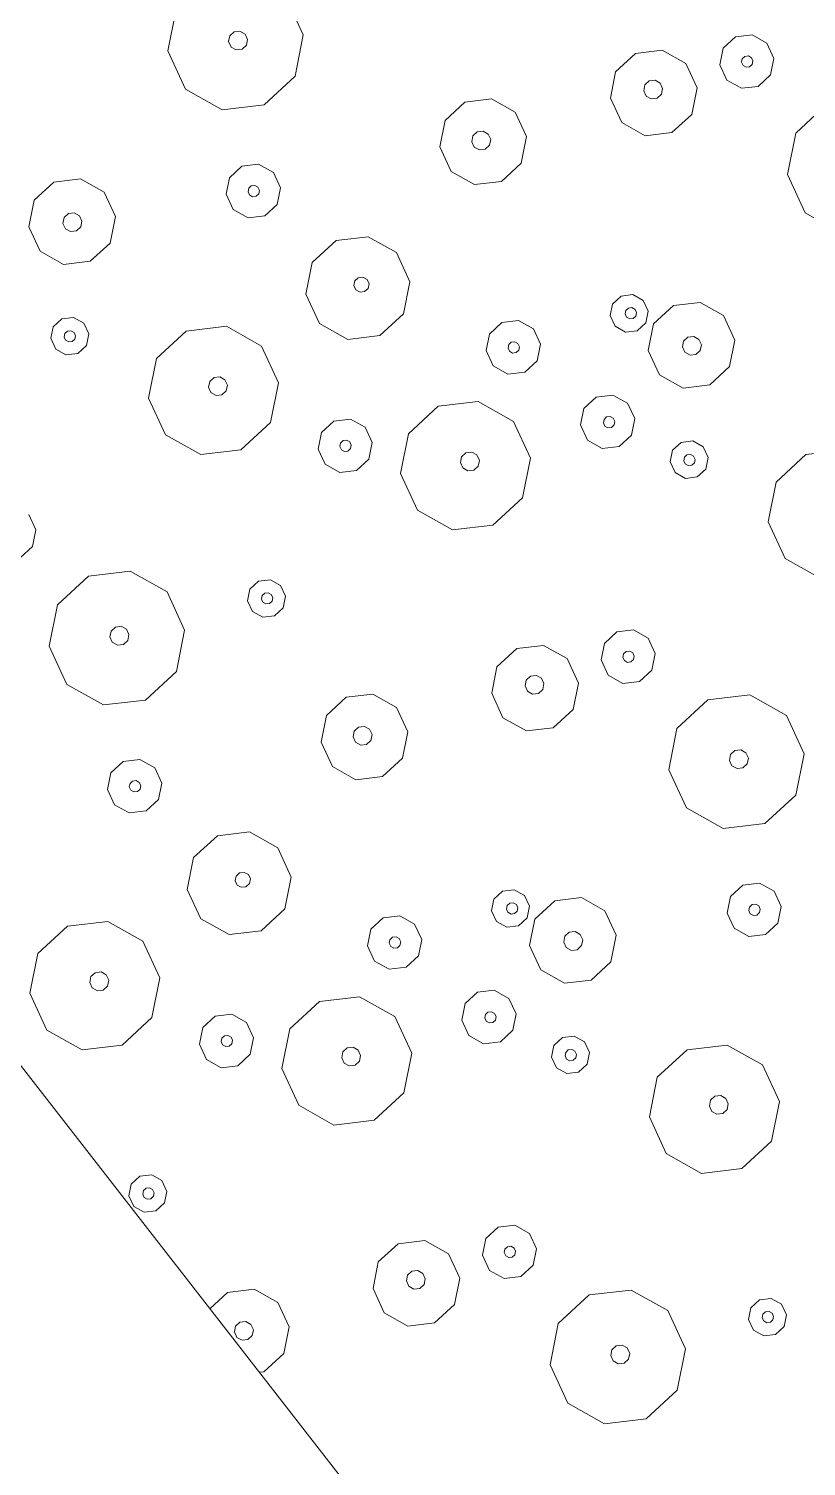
# Model space of a CAD drawing. Header units: metres. Extents: x -2858 to 512, y -1995 to 1252.
# Drawn here: x -588.022 to -585.741, y 437.07 to 441.287 of the extents above; entities that cross this region are included whole.
import ezdxf
from ezdxf.lldxf.tags import DXFTag

# ---------------------------------------------------------------- set-up
doc = ezdxf.new("R2010")
doc.units = ezdxf.units.M
doc.layers.add('Calque commun', color=7, linetype='Continuous')
doc.layers.add('Calque11', color=7, linetype='Continuous')
tags = doc.linetypes.add('HIDDENX2', pattern=[0.75, 0.5, -0.25]).pattern_tags.tags
tags[6:7] = [DXFTag(74, 4), DXFTag(75, 0), DXFTag(340, '0'), DXFTag(46, 1.0), DXFTag(50, 0.0), DXFTag(44, 0.0), DXFTag(45, 0.0)]
tags[4:5] = [DXFTag(74, 4), DXFTag(75, 0), DXFTag(340, '0'), DXFTag(46, 1.0), DXFTag(50, 0.0), DXFTag(44, 0.0), DXFTag(45, 0.0)]

# ---------------------------------------------------------------- blocks, each defined once
blk = doc.blocks.new('geometrebondepartleger')
at = {"layer": 'Calque11', "color": 7, "linetype": 'Continuous', "lineweight": 9}
blk.add_line((150.3457, 147.4392, 79), (130.1803, 35.9078, 79), dxfattribs=at)
blk = doc.blocks.new('pattern')
at = {"layer": 'Calque commun', "color": 54, "linetype": 'Continuous', "lineweight": 9}
for p, q in [((59.234, 28.1098), (59.2478, 28.1416)), ((59.2478, 28.1416), (59.2776, 28.1592)), ((59.2776, 28.1592), (59.312, 28.1559)), ((59.312, 28.1559), (59.338, 28.133)), ((59.338, 28.133), (59.3455, 28.0992)), ((59.2415, 28.076), (59.234, 28.1098)), ((59.2718, 28.107), (59.2759, 28.1165)), ((59.274, 28.0968), (59.2718, 28.107)), ((59.2818, 28.0899), (59.274, 28.0968)), ((59.2759, 28.1165), (59.2848, 28.1218)), ((59.2922, 28.089), (59.2818, 28.0899)), ((59.2848, 28.1218), (59.2952, 28.1208)), ((59.3011, 28.0942), (59.2922, 28.089)), ((59.2952, 28.1208), (59.303, 28.1139)), ((59.3052, 28.1038), (59.3011, 28.0942)), ((59.303, 28.1139), (59.3052, 28.1038)), ((59.3455, 28.0992), (59.3317, 28.0674)), ((59.2675, 28.0531), (59.2415, 28.076)), ((59.3019, 28.0498), (59.2675, 28.0531)), ((59.3317, 28.0674), (59.3019, 28.0498)), ((59.5195, 27.9872), (59.6259, 28.0501)), ((59.6259, 28.0501), (59.749, 28.0383)), ((59.749, 28.0383), (59.8416, 27.9565)), ((59.4703, 27.8738), (59.5195, 27.9872)), ((59.8416, 27.9565), (59.8685, 27.8359)), ((59.6384, 27.874), (59.6533, 27.8827)), ((59.6533, 27.8827), (59.6705, 27.8811)), ((59.6705, 27.8811), (59.6835, 27.8697)), ((59.4972, 27.7532), (59.4703, 27.8738)), ((59.6315, 27.8581), (59.6384, 27.874)), ((59.6353, 27.8412), (59.6315, 27.8581)), ((59.6483, 27.8297), (59.6353, 27.8412)), ((59.6804, 27.8369), (59.6655, 27.8281)), ((59.6873, 27.8528), (59.6804, 27.8369)), ((59.6835, 27.8697), (59.6873, 27.8528)), ((59.8685, 27.8359), (59.8193, 27.7225)), ((59.6655, 27.8281), (59.6483, 27.8297)), ((58.795, 27.7086), (58.8972, 27.7689)), ((58.8972, 27.7689), (59.0153, 27.7576)), ((59.0153, 27.7576), (59.1043, 27.6791)), ((59.5898, 27.6713), (59.4972, 27.7532)), ((58.7478, 27.5997), (58.795, 27.7086)), ((59.8193, 27.7225), (59.7129, 27.6596)), ((59.1043, 27.6791), (59.1301, 27.5633)), ((59.7129, 27.6596), (59.5898, 27.6713)), ((58.7736, 27.4839), (58.7478, 27.5997)), ((58.8931, 27.5855), (58.9, 27.6014)), ((58.8968, 27.5686), (58.8931, 27.5855)), ((58.9, 27.6014), (58.9149, 27.6102)), ((58.9149, 27.6102), (58.9321, 27.6085)), ((58.9321, 27.6085), (58.9451, 27.5971)), ((58.9451, 27.5971), (58.9488, 27.5802)), ((58.9098, 27.5571), (58.8968, 27.5686)), ((58.927, 27.5555), (58.9098, 27.5571)), ((58.9419, 27.5643), (58.927, 27.5555)), ((58.9488, 27.5802), (58.9419, 27.5643)), ((59.1301, 27.5633), (59.0828, 27.4544)), ((58.8625, 27.4053), (58.7736, 27.4839)), ((59.5722, 27.4203), (59.5919, 27.4657)), ((59.5919, 27.4657), (59.6344, 27.4908)), ((59.6344, 27.4908), (59.6837, 27.4861)), ((59.6837, 27.4861), (59.7207, 27.4534)), ((59.0828, 27.4544), (58.9807, 27.3941)), ((59.5829, 27.372), (59.5722, 27.4203)), ((59.6344, 27.4152), (59.6385, 27.4247)), ((59.6367, 27.405), (59.6344, 27.4152)), ((59.6385, 27.4247), (59.6475, 27.43)), ((59.6475, 27.43), (59.6578, 27.429)), ((59.6578, 27.429), (59.6656, 27.4221)), ((59.6656, 27.4221), (59.6678, 27.412)), ((59.7207, 27.4534), (59.7315, 27.4051)), ((58.9807, 27.3941), (58.8625, 27.4053)), ((59.62, 27.3393), (59.5829, 27.372)), ((59.6444, 27.3982), (59.6367, 27.405)), ((59.6548, 27.3972), (59.6444, 27.3982)), ((59.6637, 27.4025), (59.6548, 27.3972)), ((59.6678, 27.412), (59.6637, 27.4025)), ((59.7315, 27.4051), (59.7118, 27.3597)), ((59.8069, 27.3553), (59.875, 27.3955)), ((59.875, 27.3955), (59.9538, 27.388)), ((59.9538, 27.388), (60.0131, 27.3356)), ((58.3457, 27.2858), (58.3653, 27.3312)), ((58.3653, 27.3312), (58.4079, 27.3563)), ((58.4079, 27.3563), (58.4571, 27.3516)), ((58.4571, 27.3516), (58.4942, 27.3189)), ((59.6692, 27.3346), (59.62, 27.3393)), ((59.7118, 27.3597), (59.6692, 27.3346)), ((59.7755, 27.2827), (59.8069, 27.3553)), ((60.0131, 27.3356), (60.0303, 27.2584)), ((58.4079, 27.2807), (58.412, 27.2902)), ((58.412, 27.2902), (58.4209, 27.2955)), ((58.4209, 27.2955), (58.4313, 27.2945)), ((58.4313, 27.2945), (58.4391, 27.2877)), ((58.4391, 27.2877), (58.4413, 27.2775)), ((58.4942, 27.3189), (58.5049, 27.2707)), ((59.8753, 27.2812), (59.8902, 27.29)), ((59.8902, 27.29), (59.9075, 27.2884)), ((59.9075, 27.2884), (59.9204, 27.2769)), ((58.3564, 27.2376), (58.3457, 27.2858)), ((58.4101, 27.2706), (58.4079, 27.2807)), ((58.4179, 27.2637), (58.4101, 27.2706)), ((58.4282, 27.2627), (58.4179, 27.2637)), ((58.4372, 27.268), (58.4282, 27.2627)), ((58.4413, 27.2775), (58.4372, 27.268)), ((58.5049, 27.2707), (58.4853, 27.2253)), ((59.7926, 27.2055), (59.7755, 27.2827)), ((59.8684, 27.2653), (59.8753, 27.2812)), ((59.8722, 27.2485), (59.8684, 27.2653)), ((59.8852, 27.237), (59.8722, 27.2485)), ((59.9242, 27.26), (59.9173, 27.2442)), ((59.9204, 27.2769), (59.9242, 27.26)), ((60.0303, 27.2584), (59.9988, 27.1858)), ((58.3935, 27.2049), (58.3564, 27.2376)), ((58.4427, 27.2002), (58.3935, 27.2049)), ((58.4853, 27.2253), (58.4427, 27.2002)), ((59.0597, 27.1976), (59.0895, 27.2152)), ((59.0895, 27.2152), (59.1239, 27.2119)), ((59.1239, 27.2119), (59.1499, 27.189)), ((59.852, 27.1531), (59.7926, 27.2055)), ((59.9024, 27.2354), (59.8852, 27.237)), ((59.9173, 27.2442), (59.9024, 27.2354)), ((59.0459, 27.1659), (59.0597, 27.1976)), ((59.0534, 27.1321), (59.0459, 27.1659)), ((59.0853, 27.1631), (59.0895, 27.1727)), ((59.0876, 27.153), (59.0853, 27.1631)), ((59.0895, 27.1727), (59.0984, 27.1779)), ((59.0984, 27.1779), (59.1087, 27.1769)), ((59.1087, 27.1769), (59.1165, 27.1701)), ((59.1188, 27.1599), (59.1146, 27.1504)), ((59.1165, 27.1701), (59.1188, 27.1599)), ((59.1499, 27.189), (59.1574, 27.1553)), ((59.9988, 27.1858), (59.9307, 27.1456)), ((57.9863, 27.082), (58.0927, 27.1449)), ((58.0927, 27.1449), (58.2158, 27.1331)), ((58.2158, 27.1331), (58.3084, 27.0513)), ((59.0793, 27.1092), (59.0534, 27.1321)), ((59.0954, 27.1461), (59.0876, 27.153)), ((59.1057, 27.1451), (59.0954, 27.1461)), ((59.1146, 27.1504), (59.1057, 27.1451)), ((59.1436, 27.1235), (59.1138, 27.1059)), ((59.1574, 27.1553), (59.1436, 27.1235)), ((59.9307, 27.1456), (59.852, 27.1531)), ((60.2475, 27.0777), (60.3156, 27.1179)), ((60.3156, 27.1179), (60.3944, 27.1104)), ((57.9371, 26.9686), (57.9863, 27.082)), ((59.1138, 27.1059), (59.0793, 27.1092)), ((60.216, 27.0051), (60.2475, 27.0777)), ((60.3944, 27.1104), (60.4044, 27.1015)), ((58.3084, 27.0513), (58.3353, 26.9307)), ((58.7509, 27.0266), (58.819, 27.0668)), ((58.819, 27.0668), (58.8978, 27.0593)), ((58.8978, 27.0593), (58.9571, 27.0069)), ((58.7195, 26.954), (58.7509, 27.0266)), ((58.9571, 27.0069), (58.9743, 26.9297)), ((60.2332, 26.9279), (60.216, 27.0051)), ((60.3164, 26.9893), (60.3233, 27.0052)), ((60.3233, 27.0052), (60.3382, 27.014)), ((60.3382, 27.014), (60.3555, 27.0123)), ((60.3555, 27.0123), (60.3684, 27.0009)), ((60.3684, 27.0009), (60.3722, 26.984)), ((57.964, 26.848), (57.9371, 26.9686)), ((58.0983, 26.9529), (58.1052, 26.9688)), ((58.1021, 26.936), (58.0983, 26.9529)), ((58.1052, 26.9688), (58.1201, 26.9776)), ((58.1201, 26.9776), (58.1374, 26.9759)), ((58.1374, 26.9759), (58.1503, 26.9645)), ((58.1503, 26.9645), (58.1541, 26.9476)), ((58.7367, 26.8768), (58.7195, 26.954)), ((58.8197, 26.9463), (58.8266, 26.9622)), ((58.8266, 26.9622), (58.8415, 26.971)), ((58.8415, 26.971), (58.8587, 26.9694)), ((58.8587, 26.9694), (58.8717, 26.9579)), ((58.8717, 26.9579), (58.8754, 26.941)), ((59.099, 26.9156), (59.1186, 26.961)), ((59.1186, 26.961), (59.1612, 26.9861)), ((59.1612, 26.9861), (59.2104, 26.9814)), ((59.2104, 26.9814), (59.2475, 26.9487)), ((60.3202, 26.9724), (60.3164, 26.9893)), ((60.3332, 26.9609), (60.3202, 26.9724)), ((60.3504, 26.9593), (60.3332, 26.9609)), ((60.3653, 26.9681), (60.3504, 26.9593)), ((60.3722, 26.984), (60.3653, 26.9681)), ((58.1151, 26.9245), (58.1021, 26.936)), ((58.1323, 26.9229), (58.1151, 26.9245)), ((58.1472, 26.9317), (58.1323, 26.9229)), ((58.1541, 26.9476), (58.1472, 26.9317)), ((58.3353, 26.9307), (58.2862, 26.8173)), ((58.8235, 26.9294), (58.8197, 26.9463)), ((58.8364, 26.918), (58.8235, 26.9294)), ((58.8536, 26.9163), (58.8364, 26.918)), ((58.8685, 26.9251), (58.8536, 26.9163)), ((58.8754, 26.941), (58.8685, 26.9251)), ((58.9743, 26.9297), (58.9428, 26.8571)), ((59.1097, 26.8673), (59.099, 26.9156)), ((59.1599, 26.9134), (59.164, 26.9229)), ((59.1621, 26.9033), (59.1599, 26.9134)), ((59.164, 26.9229), (59.173, 26.9282)), ((59.173, 26.9282), (59.1833, 26.9272)), ((59.1833, 26.9272), (59.1911, 26.9203)), ((59.1933, 26.9102), (59.1892, 26.9007)), ((59.1911, 26.9203), (59.1933, 26.9102)), ((59.2475, 26.9487), (59.2583, 26.9004)), ((60.2925, 26.8756), (60.2332, 26.9279)), ((58.796, 26.8244), (58.7367, 26.8768)), ((59.1468, 26.8346), (59.1097, 26.8673)), ((59.1699, 26.8964), (59.1621, 26.9033)), ((59.1803, 26.8954), (59.1699, 26.8964)), ((59.1892, 26.9007), (59.1803, 26.8954)), ((59.2583, 26.9004), (59.2386, 26.855)), ((59.409, 26.8102), (59.5112, 26.8705)), ((59.5112, 26.8705), (59.6293, 26.8592)), ((60.3624, 26.8689), (60.2925, 26.8756)), ((58.0567, 26.7661), (57.964, 26.848)), ((58.8747, 26.8169), (58.796, 26.8244)), ((58.9428, 26.8571), (58.8747, 26.8169)), ((59.196, 26.8299), (59.1468, 26.8346)), ((59.2386, 26.855), (59.196, 26.8299)), ((59.6293, 26.8592), (59.7183, 26.7807)), ((58.2862, 26.8173), (58.1797, 26.7544)), ((58.8573, 26.7801), (58.8871, 26.7977)), ((58.8871, 26.7977), (58.9215, 26.7944)), ((58.9215, 26.7944), (58.9475, 26.7715)), ((59.3618, 26.7013), (59.409, 26.8102)), ((59.7183, 26.7807), (59.7441, 26.6649)), ((57.5711, 26.7739), (57.5969, 26.6581)), ((58.1797, 26.7544), (58.0567, 26.7661)), ((58.8435, 26.7484), (58.8573, 26.7801)), ((58.851, 26.7146), (58.8435, 26.7484)), ((58.8791, 26.748), (58.8833, 26.7575)), ((58.8814, 26.7378), (58.8791, 26.748)), ((58.8833, 26.7575), (58.8922, 26.7628)), ((58.8922, 26.7628), (58.9025, 26.7618)), ((58.9025, 26.7618), (58.9103, 26.7549)), ((58.9126, 26.7448), (58.9085, 26.7353)), ((58.9103, 26.7549), (58.9126, 26.7448)), ((58.9475, 26.7715), (58.955, 26.7377)), ((58.877, 26.6917), (58.851, 26.7146)), ((58.8892, 26.731), (58.8814, 26.7378)), ((58.8995, 26.73), (58.8892, 26.731)), ((58.9085, 26.7353), (58.8995, 26.73)), ((58.9412, 26.706), (58.9114, 26.6884)), ((58.955, 26.7377), (58.9412, 26.706)), ((59.3876, 26.5855), (59.3618, 26.7013)), ((59.5071, 26.6871), (59.514, 26.703)), ((59.514, 26.703), (59.5289, 26.7117)), ((59.5289, 26.7117), (59.5461, 26.7101)), ((59.5461, 26.7101), (59.5591, 26.6987)), ((59.5591, 26.6987), (59.5629, 26.6818)), ((57.5969, 26.6581), (57.5497, 26.5492)), ((58.9114, 26.6884), (58.877, 26.6917)), ((59.5109, 26.6702), (59.5071, 26.6871)), ((59.5238, 26.6587), (59.5109, 26.6702)), ((59.5411, 26.6571), (59.5238, 26.6587)), ((59.556, 26.6659), (59.5411, 26.6571)), ((59.5629, 26.6818), (59.556, 26.6659)), ((59.7441, 26.6649), (59.6969, 26.556)), ((59.1406, 26.6091), (59.1831, 26.6342)), ((59.1831, 26.6342), (59.2324, 26.6296)), ((59.2324, 26.6296), (59.2694, 26.5968)), ((57.3294, 26.5001), (57.2404, 26.5787)), ((58.0587, 26.5605), (58.1013, 26.5856)), ((58.1013, 26.5856), (58.1505, 26.5809)), ((58.1505, 26.5809), (58.1876, 26.5482)), ((59.1209, 26.5637), (59.1406, 26.6091)), ((59.1872, 26.5681), (59.1962, 26.5734)), ((59.1962, 26.5734), (59.2065, 26.5724)), ((59.2065, 26.5724), (59.2143, 26.5656)), ((59.2694, 26.5968), (59.2802, 26.5486)), ((59.4766, 26.5069), (59.3876, 26.5855)), ((57.5497, 26.5492), (57.4475, 26.4889)), ((58.039, 26.5151), (58.0587, 26.5605)), ((58.1876, 26.5482), (58.1983, 26.4999)), ((59.1317, 26.5155), (59.1209, 26.5637)), ((59.1831, 26.5586), (59.1872, 26.5681)), ((59.1854, 26.5485), (59.1831, 26.5586)), ((59.1931, 26.5416), (59.1854, 26.5485)), ((59.2035, 26.5406), (59.1931, 26.5416)), ((59.2124, 26.5459), (59.2035, 26.5406)), ((59.2166, 26.5554), (59.2124, 26.5459)), ((59.2143, 26.5656), (59.2166, 26.5554)), ((59.2802, 26.5486), (59.2605, 26.5032)), ((59.6969, 26.556), (59.5947, 26.4957)), ((60.1765, 26.5135), (60.1903, 26.5452)), ((60.1903, 26.5452), (60.2201, 26.5628)), ((60.2201, 26.5628), (60.2545, 26.5595)), ((60.2545, 26.5595), (60.2805, 26.5366)), ((60.2805, 26.5366), (60.288, 26.5028)), ((57.4475, 26.4889), (57.3294, 26.5001)), ((58.0498, 26.4668), (58.039, 26.5151)), ((58.1012, 26.51), (58.1053, 26.5195)), ((58.1035, 26.4998), (58.1012, 26.51)), ((58.1113, 26.493), (58.1035, 26.4998)), ((58.1053, 26.5195), (58.1143, 26.5248)), ((58.1216, 26.492), (58.1113, 26.493)), ((58.1143, 26.5248), (58.1246, 26.5238)), ((58.1305, 26.4973), (58.1216, 26.492)), ((58.1246, 26.5238), (58.1324, 26.5169)), ((58.1347, 26.5068), (58.1305, 26.4973)), ((58.1324, 26.5169), (58.1347, 26.5068)), ((58.1983, 26.4999), (58.1786, 26.4546)), ((58.2737, 26.4501), (58.3419, 26.4903)), ((58.3419, 26.4903), (58.4206, 26.4828)), ((59.1687, 26.4828), (59.1317, 26.5155)), ((59.2605, 26.5032), (59.2179, 26.4781)), ((59.5947, 26.4957), (59.4766, 26.5069)), ((60.184, 26.4797), (60.1765, 26.5135)), ((60.2143, 26.5106), (60.2184, 26.5201)), ((60.2165, 26.5005), (60.2143, 26.5106)), ((60.2243, 26.4936), (60.2165, 26.5005)), ((60.2184, 26.5201), (60.2273, 26.5254)), ((60.2346, 26.4926), (60.2243, 26.4936)), ((60.2273, 26.5254), (60.2377, 26.5244)), ((60.2436, 26.4979), (60.2346, 26.4926)), ((60.2377, 26.5244), (60.2455, 26.5175)), ((60.2477, 26.5074), (60.2436, 26.4979)), ((60.2455, 26.5175), (60.2477, 26.5074)), ((60.288, 26.5028), (60.2742, 26.4711)), ((58.0868, 26.4341), (58.0498, 26.4668)), ((58.1786, 26.4546), (58.1361, 26.4294)), ((58.2423, 26.3775), (58.2737, 26.4501)), ((58.4206, 26.4828), (58.4799, 26.4305)), ((59.2179, 26.4781), (59.1687, 26.4828)), ((59.6849, 26.4341), (59.7275, 26.4593)), ((59.7275, 26.4593), (59.7767, 26.4546)), ((59.7767, 26.4546), (59.8137, 26.4219)), ((60.21, 26.4568), (60.184, 26.4797)), ((60.2444, 26.4535), (60.21, 26.4568)), ((60.2742, 26.4711), (60.2444, 26.4535)), ((58.1361, 26.4294), (58.0868, 26.4341)), ((58.4799, 26.4305), (58.4971, 26.3532)), ((59.6652, 26.3888), (59.6849, 26.4341)), ((59.8137, 26.4219), (59.8245, 26.3736)), ((58.2595, 26.3003), (58.2423, 26.3775)), ((58.3353, 26.3602), (58.3422, 26.376)), ((58.339, 26.3433), (58.3353, 26.3602)), ((58.3422, 26.376), (58.3571, 26.3848)), ((58.3571, 26.3848), (58.3743, 26.3832)), ((58.3743, 26.3832), (58.3873, 26.3717)), ((58.3873, 26.3717), (58.391, 26.3548)), ((59.676, 26.3405), (59.6652, 26.3888)), ((59.7274, 26.3836), (59.7315, 26.3932)), ((59.7297, 26.3735), (59.7274, 26.3836)), ((59.7375, 26.3666), (59.7297, 26.3735)), ((59.7315, 26.3932), (59.7405, 26.3985)), ((59.7478, 26.3657), (59.7375, 26.3666)), ((59.7405, 26.3985), (59.7508, 26.3975)), ((59.7567, 26.3709), (59.7478, 26.3657)), ((59.7508, 26.3975), (59.7586, 26.3906)), ((59.7609, 26.3805), (59.7567, 26.3709)), ((59.7586, 26.3906), (59.7609, 26.3805)), ((59.8245, 26.3736), (59.8048, 26.3282)), ((58.352, 26.3318), (58.339, 26.3433)), ((58.3692, 26.3302), (58.352, 26.3318)), ((58.3841, 26.339), (58.3692, 26.3302)), ((58.391, 26.3548), (58.3841, 26.339)), ((58.4971, 26.3532), (58.4656, 26.2807)), ((59.713, 26.3078), (59.676, 26.3405)), ((59.8048, 26.3282), (59.7623, 26.3031)), ((57.5127, 26.2607), (57.5265, 26.2924)), ((57.5265, 26.2924), (57.5563, 26.31)), ((57.5563, 26.31), (57.5907, 26.3067)), ((57.5907, 26.3067), (57.6167, 26.2838)), ((57.6167, 26.2838), (57.6242, 26.2501)), ((58.3188, 26.2479), (58.2595, 26.3003)), ((58.4656, 26.2807), (58.3975, 26.2404)), ((59.7623, 26.3031), (59.713, 26.3078)), ((57.5202, 26.2269), (57.5127, 26.2607)), ((57.5522, 26.2579), (57.5563, 26.2675)), ((57.5544, 26.2478), (57.5522, 26.2579)), ((57.5622, 26.2409), (57.5544, 26.2478)), ((57.5563, 26.2675), (57.5652, 26.2727)), ((57.5725, 26.2399), (57.5622, 26.2409)), ((57.5652, 26.2727), (57.5756, 26.2718)), ((57.5815, 26.2452), (57.5725, 26.2399)), ((57.5756, 26.2718), (57.5833, 26.2649)), ((57.5856, 26.2547), (57.5815, 26.2452)), ((57.5833, 26.2649), (57.5856, 26.2547)), ((57.6242, 26.2501), (57.6104, 26.2183)), ((58.3975, 26.2404), (58.3188, 26.2479)), ((59.26, 26.2021), (59.3417, 26.2504)), ((59.3417, 26.2504), (59.4362, 26.2414)), ((59.4362, 26.2414), (59.5074, 26.1786)), ((57.5462, 26.204), (57.5202, 26.2269)), ((57.5806, 26.2007), (57.5462, 26.204)), ((57.6104, 26.2183), (57.5806, 26.2007)), ((58.7143, 26.1725), (58.7824, 26.2127)), ((58.7824, 26.2127), (58.8612, 26.2052)), ((58.8612, 26.2052), (58.9205, 26.1529)), ((59.2222, 26.1151), (59.26, 26.2021)), ((57.2178, 26.1214), (57.2859, 26.1616)), ((57.2859, 26.1616), (57.3646, 26.1541)), ((57.3646, 26.1541), (57.4239, 26.1017)), ((58.6829, 26.0999), (58.7143, 26.1725)), ((58.9205, 26.1529), (58.9377, 26.0757)), ((59.5074, 26.1786), (59.528, 26.0859)), ((59.7375, 26.1122), (59.8397, 26.1725)), ((59.8397, 26.1725), (59.9578, 26.1613)), ((59.9578, 26.1613), (60.0467, 26.0828)), ((56.7753, 26.1461), (56.8022, 26.0255)), ((57.1863, 26.0488), (57.2178, 26.1214)), ((58.7902, 26.1), (58.8051, 26.1088)), ((58.8051, 26.1088), (58.8223, 26.1071)), ((58.8223, 26.1071), (58.8353, 26.0957)), ((59.2428, 26.0224), (59.2222, 26.1151)), ((59.3384, 26.1037), (59.3439, 26.1164)), ((59.3439, 26.1164), (59.3558, 26.1234)), ((59.3558, 26.1234), (59.3696, 26.1221)), ((59.3696, 26.1221), (59.38, 26.1129)), ((59.38, 26.1129), (59.383, 26.0994)), ((59.6903, 26.0033), (59.7375, 26.1122)), ((57.2934, 26.057), (57.3083, 26.0658)), ((57.3083, 26.0658), (57.3255, 26.0642)), ((57.3255, 26.0642), (57.3385, 26.0527)), ((57.4239, 26.1017), (57.4411, 26.0245)), ((57.5855, 26.0558), (57.628, 26.0809)), ((57.628, 26.0809), (57.6773, 26.0762)), ((57.6773, 26.0762), (57.7143, 26.0435)), ((58.7001, 26.0227), (58.6829, 26.0999)), ((58.7833, 26.0841), (58.7902, 26.1)), ((58.787, 26.0672), (58.7833, 26.0841)), ((58.8, 26.0558), (58.787, 26.0672)), ((58.839, 26.0788), (58.8321, 26.0629)), ((58.8353, 26.0957), (58.839, 26.0788)), ((58.9377, 26.0757), (58.9062, 26.0031)), ((59.3414, 26.0902), (59.3384, 26.1037)), ((59.3518, 26.081), (59.3414, 26.0902)), ((59.3656, 26.0797), (59.3518, 26.081)), ((59.3775, 26.0867), (59.3656, 26.0797)), ((59.383, 26.0994), (59.3775, 26.0867)), ((59.528, 26.0859), (59.4902, 25.9988)), ((60.0467, 26.0828), (60.0726, 25.9669)), ((56.8022, 26.0255), (56.753, 25.9121)), ((57.2035, 25.9716), (57.1863, 26.0488)), ((57.2865, 26.0411), (57.2934, 26.057)), ((57.2903, 26.0242), (57.2865, 26.0411)), ((57.3032, 26.0128), (57.2903, 26.0242)), ((57.3423, 26.0358), (57.3354, 26.0199)), ((57.3385, 26.0527), (57.3423, 26.0358)), ((57.4411, 26.0245), (57.4097, 25.952)), ((57.5658, 26.0104), (57.5855, 26.0558)), ((57.6308, 26.0177), (57.6398, 26.023)), ((57.6398, 26.023), (57.6501, 26.022)), ((57.6501, 26.022), (57.6579, 26.0151)), ((57.7143, 26.0435), (57.7251, 25.9952)), ((58.7594, 25.9704), (58.7001, 26.0227)), ((58.8172, 26.0541), (58.8, 26.0558)), ((58.8321, 26.0629), (58.8172, 26.0541)), ((59.314, 25.9596), (59.2428, 26.0224)), ((57.3205, 26.0111), (57.3032, 26.0128)), ((57.3354, 26.0199), (57.3205, 26.0111)), ((57.5766, 25.9621), (57.5658, 26.0104)), ((57.6267, 26.0082), (57.6308, 26.0177)), ((57.629, 25.9981), (57.6267, 26.0082)), ((57.6367, 25.9912), (57.629, 25.9981)), ((57.6471, 25.9902), (57.6367, 25.9912)), ((57.656, 25.9955), (57.6471, 25.9902)), ((57.6602, 26.005), (57.656, 25.9955)), ((57.6579, 26.0151), (57.6602, 26.005)), ((57.7251, 25.9952), (57.7054, 25.9499)), ((58.9062, 26.0031), (58.8381, 25.9629)), ((59.4902, 25.9988), (59.4085, 25.9506)), ((59.7161, 25.8875), (59.6903, 26.0033)), ((59.8356, 25.9891), (59.8425, 26.005)), ((59.8393, 25.9722), (59.8356, 25.9891)), ((59.8425, 26.005), (59.8574, 26.0138)), ((59.8574, 26.0138), (59.8746, 26.0122)), ((59.8746, 26.0122), (59.8876, 26.0007)), ((59.8913, 25.9838), (59.8844, 25.9679)), ((59.8876, 26.0007), (59.8913, 25.9838)), ((57.2628, 25.9192), (57.2035, 25.9716)), ((57.4097, 25.952), (57.3415, 25.9117)), ((57.6136, 25.9294), (57.5766, 25.9621)), ((57.7054, 25.9499), (57.6628, 25.9247)), ((57.8759, 25.905), (57.978, 25.9653)), ((57.978, 25.9653), (58.0962, 25.954)), ((58.0962, 25.954), (58.1851, 25.8755)), ((58.8381, 25.9629), (58.7594, 25.9704)), ((59.4085, 25.9506), (59.314, 25.9596)), ((59.8523, 25.9608), (59.8393, 25.9722)), ((59.8695, 25.9591), (59.8523, 25.9608)), ((59.8844, 25.9679), (59.8695, 25.9591)), ((60.0726, 25.9669), (60.0253, 25.8581)), ((56.753, 25.9121), (56.6465, 25.8492)), ((57.3415, 25.9117), (57.2628, 25.9192)), ((57.6628, 25.9247), (57.6136, 25.9294)), ((57.8287, 25.7961), (57.8759, 25.905)), ((56.6465, 25.8492), (56.5235, 25.861)), ((57.3103, 25.8432), (57.3241, 25.8749)), ((57.3241, 25.8749), (57.3539, 25.8925)), ((57.3501, 25.8523), (57.359, 25.8576)), ((57.3539, 25.8925), (57.3883, 25.8892)), ((57.359, 25.8576), (57.3694, 25.8566)), ((57.3694, 25.8566), (57.3772, 25.8497)), ((57.3883, 25.8892), (57.4143, 25.8663)), ((57.4143, 25.8663), (57.4218, 25.8325)), ((58.1851, 25.8755), (58.2109, 25.7597)), ((59.805, 25.809), (59.7161, 25.8875)), ((60.0253, 25.8581), (59.9232, 25.7977)), ((57.3178, 25.8094), (57.3103, 25.8432)), ((57.346, 25.8428), (57.3501, 25.8523)), ((57.3482, 25.8327), (57.346, 25.8428)), ((57.356, 25.8258), (57.3482, 25.8327)), ((57.3663, 25.8248), (57.356, 25.8258)), ((57.3753, 25.8301), (57.3663, 25.8248)), ((57.3794, 25.8396), (57.3753, 25.8301)), ((57.3772, 25.8497), (57.3794, 25.8396)), ((57.4218, 25.8325), (57.408, 25.8008)), ((57.3438, 25.7865), (57.3178, 25.8094)), ((57.3782, 25.7832), (57.3438, 25.7865)), ((57.408, 25.8008), (57.3782, 25.7832)), ((57.8545, 25.6803), (57.8287, 25.7961)), ((57.9739, 25.7819), (57.9808, 25.7978)), ((57.9777, 25.765), (57.9739, 25.7819)), ((57.9808, 25.7978), (57.9957, 25.8066)), ((57.9957, 25.8066), (58.013, 25.8049)), ((58.013, 25.8049), (58.0259, 25.7935)), ((58.0297, 25.7766), (58.0228, 25.7607)), ((58.0259, 25.7935), (58.0297, 25.7766)), ((59.9232, 25.7977), (59.805, 25.809)), ((57.6074, 25.7039), (57.65, 25.7291)), ((57.65, 25.7291), (57.6992, 25.7244)), ((57.9907, 25.7535), (57.9777, 25.765)), ((58.0079, 25.7519), (57.9907, 25.7535)), ((58.0228, 25.7607), (58.0079, 25.7519)), ((58.2109, 25.7597), (58.1637, 25.6508)), ((59.2882, 25.6895), (59.3078, 25.7348)), ((59.3078, 25.7348), (59.3504, 25.76)), ((59.3504, 25.76), (59.3996, 25.7553)), ((59.3996, 25.7553), (59.4367, 25.7226)), ((57.5877, 25.6586), (57.6074, 25.7039)), ((57.6992, 25.7244), (57.7363, 25.6916)), ((57.7363, 25.6916), (57.747, 25.6434)), ((59.2989, 25.6412), (59.2882, 25.6895)), ((59.3504, 25.6844), (59.3545, 25.6939)), ((59.3526, 25.6742), (59.3504, 25.6844)), ((59.3545, 25.6939), (59.3634, 25.6992)), ((59.3634, 25.6992), (59.3738, 25.6982)), ((59.3738, 25.6982), (59.3816, 25.6913)), ((59.3816, 25.6913), (59.3838, 25.6812)), ((59.4367, 25.7226), (59.4474, 25.6743)), ((56.5058, 25.6099), (56.5255, 25.6553)), ((56.5255, 25.6553), (56.5681, 25.6804)), ((56.5681, 25.6804), (56.6173, 25.6757)), ((56.6173, 25.6757), (56.6544, 25.643)), ((56.6544, 25.643), (56.6651, 25.5947)), ((57.5985, 25.6103), (57.5877, 25.6586)), ((57.6499, 25.6534), (57.6541, 25.663)), ((57.6522, 25.6433), (57.6499, 25.6534)), ((57.66, 25.6364), (57.6522, 25.6433)), ((57.6541, 25.663), (57.663, 25.6682)), ((57.663, 25.6682), (57.6733, 25.6672)), ((57.6733, 25.6672), (57.6811, 25.6604)), ((57.6834, 25.6502), (57.6792, 25.6407)), ((57.6811, 25.6604), (57.6834, 25.6502)), ((57.747, 25.6434), (57.7273, 25.598)), ((57.9434, 25.6017), (57.8545, 25.6803)), ((58.1637, 25.6508), (58.0615, 25.5905)), ((58.6571, 25.64), (58.6869, 25.6576)), ((58.6869, 25.6576), (58.7214, 25.6543)), ((58.7214, 25.6543), (58.7473, 25.6314)), ((59.3604, 25.6674), (59.3526, 25.6742)), ((59.3707, 25.6664), (59.3604, 25.6674)), ((59.3797, 25.6716), (59.3707, 25.6664)), ((59.3838, 25.6812), (59.3797, 25.6716)), ((59.4474, 25.6743), (59.4278, 25.6289)), ((56.5166, 25.5616), (56.5058, 25.6099)), ((56.568, 25.6048), (56.5722, 25.6143)), ((56.5703, 25.5946), (56.568, 25.6048)), ((56.5722, 25.6143), (56.5811, 25.6196)), ((56.5811, 25.6196), (56.5915, 25.6186)), ((56.5915, 25.6186), (56.5992, 25.6117)), ((56.6015, 25.6016), (56.5974, 25.5921)), ((56.5992, 25.6117), (56.6015, 25.6016)), ((57.6356, 25.5776), (57.5985, 25.6103)), ((57.6703, 25.6354), (57.66, 25.6364)), ((57.6792, 25.6407), (57.6703, 25.6354)), ((58.0615, 25.5905), (57.9434, 25.6017)), ((58.6433, 25.6083), (58.6571, 25.64)), ((58.6508, 25.5745), (58.6433, 25.6083)), ((58.6811, 25.6054), (58.6852, 25.6149)), ((58.6834, 25.5953), (58.6811, 25.6054)), ((58.6852, 25.6149), (58.6942, 25.6202)), ((58.6942, 25.6202), (58.7045, 25.6192)), ((58.7045, 25.6192), (58.7123, 25.6123)), ((58.7145, 25.6022), (58.7104, 25.5927)), ((58.7123, 25.6123), (58.7145, 25.6022)), ((58.7473, 25.6314), (58.7548, 25.5976)), ((59.336, 25.6085), (59.2989, 25.6412)), ((59.3852, 25.6038), (59.336, 25.6085)), ((59.4278, 25.6289), (59.3852, 25.6038)), ((56.5537, 25.5289), (56.5166, 25.5616)), ((56.5781, 25.5878), (56.5703, 25.5946)), ((56.5884, 25.5868), (56.5781, 25.5878)), ((56.5974, 25.5921), (56.5884, 25.5868)), ((56.6651, 25.5947), (56.6455, 25.5494)), ((56.7406, 25.5449), (56.8087, 25.5851)), ((56.8087, 25.5851), (56.8874, 25.5776)), ((56.8874, 25.5776), (56.9467, 25.5253)), ((57.6848, 25.5729), (57.6356, 25.5776)), ((57.7273, 25.598), (57.6848, 25.5729)), ((58.6768, 25.5516), (58.6508, 25.5745)), ((58.6911, 25.5884), (58.6834, 25.5953)), ((58.7015, 25.5874), (58.6911, 25.5884)), ((58.7104, 25.5927), (58.7015, 25.5874)), ((58.7411, 25.5659), (58.7112, 25.5483)), ((58.7548, 25.5976), (58.7411, 25.5659)), ((56.6029, 25.5242), (56.5537, 25.5289)), ((56.6455, 25.5494), (56.6029, 25.5242)), ((56.7091, 25.4723), (56.7406, 25.5449)), ((56.9467, 25.5253), (56.9639, 25.448)), ((58.132, 25.4836), (58.1517, 25.5289)), ((58.1517, 25.5289), (58.1943, 25.5541)), ((58.1943, 25.5541), (58.2435, 25.5494)), ((58.2435, 25.5494), (58.2806, 25.5167)), ((58.2806, 25.5167), (58.2913, 25.4684)), ((58.7112, 25.5483), (58.6768, 25.5516)), ((58.9288, 25.4857), (59.0352, 25.5485)), ((59.0352, 25.5485), (59.1583, 25.5368)), ((59.1583, 25.5368), (59.2509, 25.455)), ((56.809, 25.4708), (56.8239, 25.4796)), ((56.8239, 25.4796), (56.8411, 25.478)), ((56.8411, 25.478), (56.8541, 25.4665)), ((58.1428, 25.4353), (58.132, 25.4836)), ((58.1942, 25.4785), (58.1984, 25.488)), ((58.1965, 25.4683), (58.1942, 25.4785)), ((58.1984, 25.488), (58.2073, 25.4933)), ((58.2073, 25.4933), (58.2176, 25.4923)), ((58.2176, 25.4923), (58.2254, 25.4854)), ((58.2277, 25.4753), (58.2236, 25.4657)), ((58.2254, 25.4854), (58.2277, 25.4753)), ((58.8796, 25.3723), (58.9288, 25.4857)), ((56.7263, 25.3951), (56.7091, 25.4723)), ((56.8021, 25.455), (56.809, 25.4708)), ((56.8059, 25.4381), (56.8021, 25.455)), ((56.8188, 25.4266), (56.8059, 25.4381)), ((56.851, 25.4338), (56.8361, 25.425)), ((56.8578, 25.4496), (56.851, 25.4338)), ((56.8541, 25.4665), (56.8578, 25.4496)), ((56.9639, 25.448), (56.9325, 25.3755)), ((58.1799, 25.4026), (58.1428, 25.4353)), ((58.2043, 25.4615), (58.1965, 25.4683)), ((58.2146, 25.4605), (58.2043, 25.4615)), ((58.2236, 25.4657), (58.2146, 25.4605)), ((58.2913, 25.4684), (58.2717, 25.423)), ((59.2509, 25.455), (59.2778, 25.3343)), ((56.7856, 25.3427), (56.7263, 25.3951)), ((56.8361, 25.425), (56.8188, 25.4266)), ((58.2291, 25.3979), (58.1799, 25.4026)), ((58.2717, 25.423), (58.2291, 25.3979)), ((56.9325, 25.3755), (56.8644, 25.3352)), ((58.9065, 25.2516), (58.8796, 25.3723)), ((59.0408, 25.3565), (59.0477, 25.3724)), ((59.0446, 25.3396), (59.0408, 25.3565)), ((59.0477, 25.3724), (59.0626, 25.3812)), ((59.0626, 25.3812), (59.0799, 25.3796)), ((59.0799, 25.3796), (59.0928, 25.3681)), ((59.0966, 25.3512), (59.0897, 25.3353)), ((59.0928, 25.3681), (59.0966, 25.3512)), ((56.8644, 25.3352), (56.7856, 25.3427)), ((57.1811, 25.2673), (57.2493, 25.3075)), ((57.2493, 25.3075), (57.328, 25.3)), ((57.7268, 25.297), (57.8085, 25.3452)), ((57.8085, 25.3452), (57.903, 25.3362)), ((57.903, 25.3362), (57.9742, 25.2734)), ((59.0576, 25.3282), (59.0446, 25.3396)), ((59.0748, 25.3265), (59.0576, 25.3282)), ((59.0897, 25.3353), (59.0748, 25.3265)), ((59.2778, 25.3343), (59.2286, 25.2209)), ((57.1497, 25.1948), (57.1811, 25.2673)), ((57.328, 25.3), (57.3873, 25.2477)), ((57.689, 25.2099), (57.7268, 25.297)), ((57.9742, 25.2734), (57.9948, 25.1807)), ((58.2043, 25.207), (58.3065, 25.2673)), ((58.3065, 25.2673), (58.4246, 25.2561)), ((57.3873, 25.2477), (57.4045, 25.1705)), ((58.4246, 25.2561), (58.5136, 25.1776)), ((58.9992, 25.1698), (58.9065, 25.2516)), ((59.2286, 25.2209), (59.1222, 25.1581)), ((57.1669, 25.1175), (57.1497, 25.1948)), ((57.2501, 25.1789), (57.257, 25.1948)), ((57.2539, 25.162), (57.2501, 25.1789)), ((57.257, 25.1948), (57.2719, 25.2036)), ((57.2719, 25.2036), (57.2891, 25.2019)), ((57.2891, 25.2019), (57.3021, 25.1905)), ((57.3021, 25.1905), (57.3058, 25.1736)), ((57.7097, 25.1172), (57.689, 25.2099)), ((57.8052, 25.1985), (57.8107, 25.2112)), ((57.8083, 25.185), (57.8052, 25.1985)), ((57.8186, 25.1758), (57.8083, 25.185)), ((57.8107, 25.2112), (57.8227, 25.2182)), ((57.8227, 25.2182), (57.8365, 25.2169)), ((57.8443, 25.1815), (57.8324, 25.1745)), ((57.8365, 25.2169), (57.8468, 25.2078)), ((57.8498, 25.1942), (57.8443, 25.1815)), ((57.8468, 25.2078), (57.8498, 25.1942)), ((57.9948, 25.1807), (57.9571, 25.0936)), ((58.1571, 25.0982), (58.2043, 25.207)), ((57.2668, 25.1506), (57.2539, 25.162)), ((57.2841, 25.1489), (57.2668, 25.1506)), ((57.299, 25.1577), (57.2841, 25.1489)), ((57.3058, 25.1736), (57.299, 25.1577)), ((57.4045, 25.1705), (57.3731, 25.0979)), ((57.8324, 25.1745), (57.8186, 25.1758)), ((58.5136, 25.1776), (58.5394, 25.0617)), ((59.1222, 25.1581), (58.9992, 25.1698)), ((57.2262, 25.0652), (57.1669, 25.1175)), ((57.3731, 25.0979), (57.3049, 25.0577)), ((57.7808, 25.0544), (57.7097, 25.1172)), ((57.9571, 25.0936), (57.8753, 25.0454)), ((58.1829, 24.9823), (58.1571, 25.0982)), ((58.3024, 25.0839), (58.3093, 25.0998)), ((58.3093, 25.0998), (58.3242, 25.1086)), ((58.3242, 25.1086), (58.3414, 25.107)), ((58.3414, 25.107), (58.3544, 25.0955)), ((58.3544, 25.0955), (58.3581, 25.0786)), ((57.3049, 25.0577), (57.2262, 25.0652)), ((57.8753, 25.0454), (57.7808, 25.0544)), ((58.3062, 25.067), (58.3024, 25.0839)), ((58.3191, 25.0556), (58.3062, 25.067)), ((58.3364, 25.054), (58.3191, 25.0556)), ((58.3513, 25.0627), (58.3364, 25.054)), ((58.3581, 25.0786), (58.3513, 25.0627)), ((58.5394, 25.0617), (58.4922, 24.9529)), ((58.2719, 24.9038), (58.1829, 24.9823)), ((59.0012, 24.9641), (59.0438, 24.9892)), ((59.0438, 24.9892), (59.093, 24.9845)), ((58.4922, 24.9529), (58.39, 24.8925)), ((58.9815, 24.9187), (59.0012, 24.9641)), ((58.39, 24.8925), (58.2719, 24.9038)), ((57.7747, 24.8297), (57.8172, 24.8548)), ((57.8172, 24.8548), (57.8665, 24.8501)), ((57.8665, 24.8501), (57.9035, 24.8174)), ((57.755, 24.7843), (57.7747, 24.8297)), ((57.9035, 24.8174), (57.9143, 24.7691)), ((57.7657, 24.736), (57.755, 24.7843)), ((57.8172, 24.7792), (57.8213, 24.7887)), ((57.8194, 24.769), (57.8172, 24.7792)), ((57.8272, 24.7622), (57.8194, 24.769)), ((57.8213, 24.7887), (57.8303, 24.794)), ((57.8376, 24.7612), (57.8272, 24.7622)), ((57.8303, 24.794), (57.8406, 24.793)), ((57.8465, 24.7665), (57.8376, 24.7612)), ((57.8406, 24.793), (57.8484, 24.7861)), ((57.8506, 24.776), (57.8465, 24.7665)), ((57.8484, 24.7861), (57.8506, 24.776)), ((57.9143, 24.7691), (57.8946, 24.7238)), ((57.8028, 24.7033), (57.7657, 24.736)), ((57.8946, 24.7238), (57.852, 24.6986)), ((57.852, 24.6986), (57.8028, 24.7033)), ((58.4552, 24.6643), (58.469, 24.6961)), ((58.469, 24.6961), (58.4988, 24.7137)), ((58.4988, 24.7137), (58.5332, 24.7104)), ((58.4988, 24.6711), (58.5077, 24.6764)), ((58.5077, 24.6764), (58.5181, 24.6754)), ((58.5181, 24.6754), (58.5258, 24.6685)), ((58.5332, 24.7104), (58.5592, 24.6875)), ((58.5592, 24.6875), (58.5667, 24.6537)), ((57.3956, 24.5805), (57.5021, 24.6433)), ((57.5021, 24.6433), (57.6251, 24.6316)), ((57.6251, 24.6316), (57.7178, 24.5498)), ((58.4627, 24.6305), (58.4552, 24.6643)), ((58.4887, 24.6076), (58.4627, 24.6305)), ((58.4947, 24.6616), (58.4988, 24.6711)), ((58.4969, 24.6514), (58.4947, 24.6616)), ((58.5047, 24.6446), (58.4969, 24.6514)), ((58.515, 24.6436), (58.5047, 24.6446)), ((58.524, 24.6489), (58.515, 24.6436)), ((58.5281, 24.6584), (58.524, 24.6489)), ((58.5258, 24.6685), (58.5281, 24.6584)), ((58.5667, 24.6537), (58.5529, 24.622)), ((58.5231, 24.6044), (58.4887, 24.6076)), ((58.5529, 24.622), (58.5231, 24.6044)), ((57.3465, 24.4671), (57.3956, 24.5805)), ((57.7178, 24.5498), (57.7446, 24.4291)), ((58.1603, 24.525), (58.2284, 24.5653)), ((58.2284, 24.5653), (58.3071, 24.5577)), ((58.3071, 24.5577), (58.3664, 24.5054)), ((58.1288, 24.4525), (58.1603, 24.525)), ((58.3664, 24.5054), (58.3836, 24.4282)), ((57.5077, 24.4513), (57.5146, 24.4672)), ((57.5146, 24.4672), (57.5295, 24.476)), ((57.5295, 24.476), (57.5467, 24.4744)), ((57.5467, 24.4744), (57.5597, 24.4629)), ((57.5597, 24.4629), (57.5634, 24.446)), ((58.2359, 24.4606), (58.2508, 24.4694)), ((58.2508, 24.4694), (58.268, 24.4678)), ((58.268, 24.4678), (58.281, 24.4563)), ((57.5114, 24.4344), (57.5077, 24.4513)), ((57.5244, 24.423), (57.5114, 24.4344)), ((57.5416, 24.4213), (57.5244, 24.423)), ((57.5565, 24.4301), (57.5416, 24.4213)), ((57.5634, 24.446), (57.5565, 24.4301)), ((57.7446, 24.4291), (57.6955, 24.3157)), ((58.146, 24.3752), (58.1288, 24.4525)), ((58.229, 24.4448), (58.2359, 24.4606)), ((58.2328, 24.4279), (58.229, 24.4448)), ((58.2457, 24.4164), (58.2328, 24.4279)), ((58.2779, 24.4236), (58.263, 24.4148)), ((58.2848, 24.4395), (58.2779, 24.4236)), ((58.281, 24.4563), (58.2848, 24.4395)), ((58.3836, 24.4282), (58.3522, 24.3556)), ((58.263, 24.4148), (58.2457, 24.4164)), ((58.2053, 24.3229), (58.146, 24.3752)), ((58.3522, 24.3556), (58.284, 24.3154)), ((57.6955, 24.3157), (57.589, 24.2529)), ((58.284, 24.3154), (58.2053, 24.3229))]:
    blk.add_line(p, q, dxfattribs=at)
at = {"layer": 'Calque commun', "color": 7, "linetype": 'Continuous', "lineweight": 9}
mesh = blk.add_polyface(dxfattribs=at)
corners = [(70.8497, 113.5412), (53.8349, 19.1692), (74.7282, 106.3237), (76.0435, 113.5984), (74.769, 106.1763), (58.8077, 18.2701), (114.1703, 105.207), (114.1703, 98.5387)]
mesh.append_faces([[corners[k] for k in face] for face in [(3, 4, 6)]], dxfattribs={"vtx0": -1, "vtx1": -1, "color": 7})
mesh.append_faces([[corners[k] for k in face] for face in [(3, 2, 4)]], dxfattribs={"vtx0": -1, "vtx2": -1, "color": 7})
mesh.append_faces([[corners[k] for k in face] for face in [(5, 2, 1)]], dxfattribs={"vtx1": -1, "color": 7})
mesh.append_faces([[corners[k] for k in face] for face in [(0, 1, 2), (3, 0, 2)]], dxfattribs={"vtx1": -1, "vtx2": -1, "color": 7})
mesh.append_faces([[corners[k] for k in face] for face in [(4, 7, 6)]], dxfattribs={"vtx2": -1, "color": 7})

msp = doc.modelspace()

# ---------------------------------------------------------------- linework, layer by layer
at = {"layer": 'Calque commun', "color": 3, "linetype": 'HIDDENX2', "lineweight": 18, "extrusion": (0, 0, -1)}
for centre, radius, start, end in [((492.6784, 547.6026), 120.3746, 259.883419, 322.052272), ((494.5277, 544.1418), 162.6468, 258.823451, 321.396966), ((494.5277, 544.1418), 162.6468, 258.823451, 321.396966), ((494.5277, 544.1418), 162.6468, 258.823451, 321.396966)]:
    msp.add_arc(centre, radius, start, end, dxfattribs=at)

# ---------------------------------------------------------------- block references
at = {"layer": 'Calque commun', "color": 0, "linetype": 'ByBlock', "lineweight": -2, "rotation": 228.1617603435354}
for name, p in [('geometrebondepartleger', (-528.8356, 560.3039)), ('pattern', (-567.2453, 500.4263))]:
    msp.add_blockref(name, p, dxfattribs=at)

doc.saveas('drawing.dxf')
